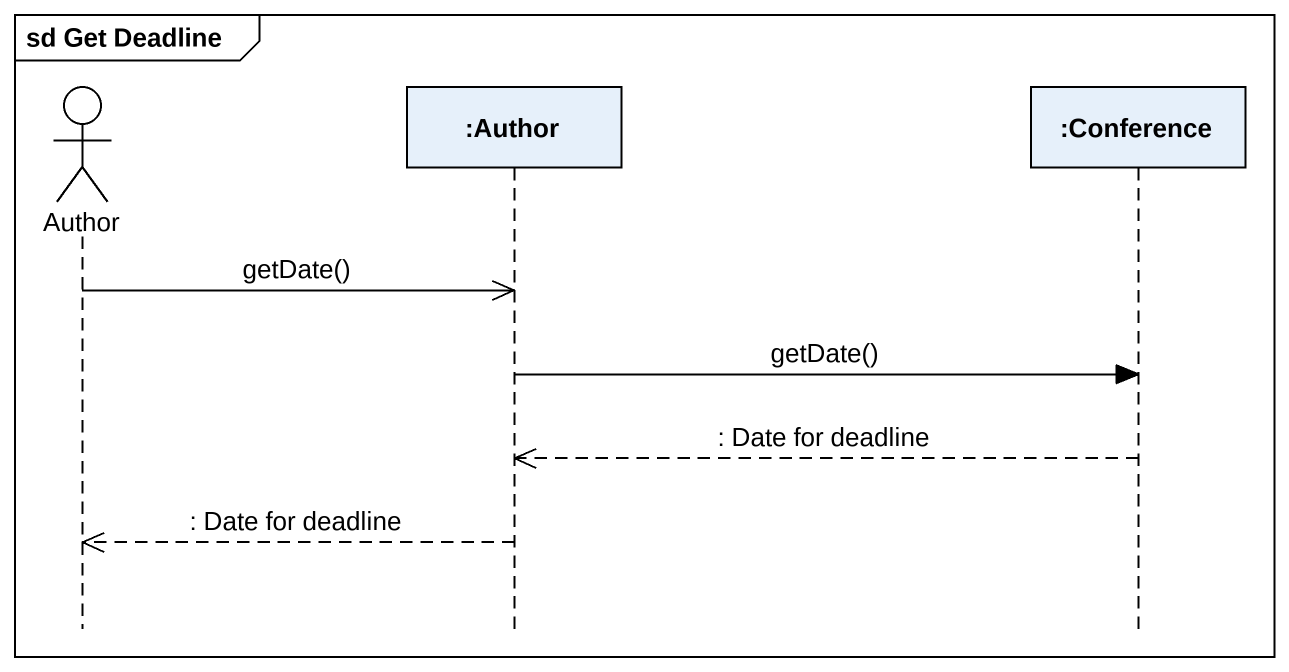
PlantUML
@startuml
mainframe sd Get Deadline
hide footbox
actor Author
participant ":Author" as Author_2
participant ":Conference" as Conference

Author ->> Author_2 : getDate()
Author_2 -> Conference : getDate()
Conference -->> Author_2 : : Date for deadline
Author_2 -->> Author : : Date for deadline
@enduml
